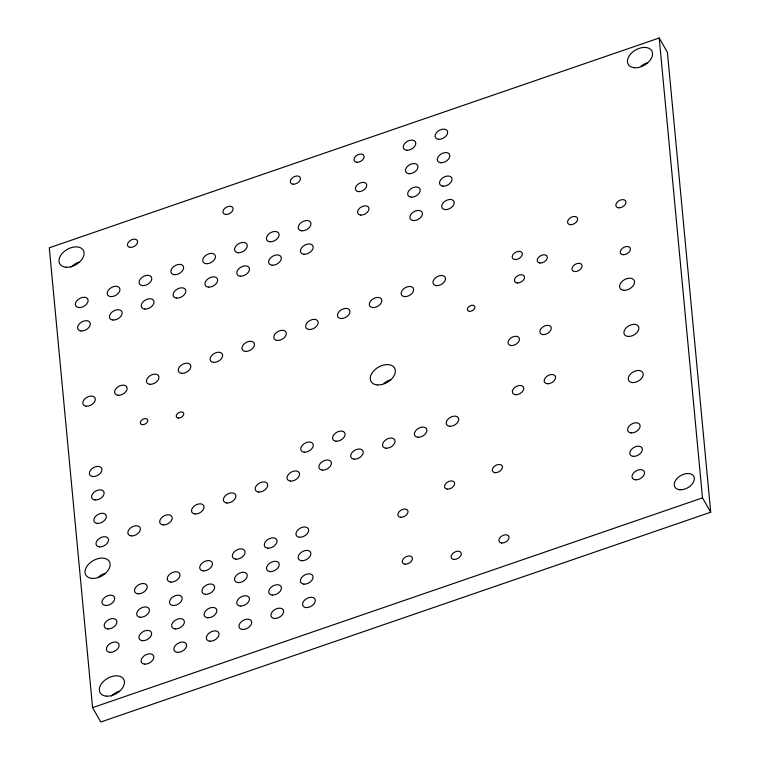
<?xml version="1.0" encoding="UTF-8"?>
<svg xmlns="http://www.w3.org/2000/svg" width="760" height="760" viewBox="0 0 760 760"><rect width="100%" height="100%" fill="white"/><g stroke="black" fill="none" stroke-linecap="round" stroke-linejoin="round"><path stroke-width="1.14" d="M659.205 38L49.295 247.779L92.578 707.645L100.795 722L710.704 512.221L667.422 52.354L659.205 38L702.487 497.876L710.704 512.221M92.578 707.645L702.487 497.876M71.041 267.102A13.575 8.797 -29.8 0 1 78.879 262.181M111.416 696.027A13.575 8.797 -29.8 0 1 119.254 691.115M641.193 66.12A13.575 8.797 -29.8 0 1 647.349 62.719M384.019 383.296A13.575 8.797 -29.8 0 1 390.165 379.895M98.781 576.774A13.575 8.797 -29.8 0 1 104.937 573.382M66.015 267.206A13.575 8.797 -29.8 0 0 84.065 252.738A13.575 8.797 -29.8 0 0 64.514 251.227A13.575 8.797 -29.8 0 0 66.015 267.206M242.516 629.489A6.897 4.465 -29.8 0 0 251.683 622.136A6.897 4.465 -29.8 0 0 241.756 621.366A6.897 4.465 -29.8 0 0 242.516 629.489M142.471 640.699A6.897 4.465 -29.8 0 0 151.639 633.346A6.897 4.465 -29.8 0 0 141.711 632.577A6.897 4.465 -29.8 0 0 142.471 640.699M106.39 696.141A13.575 8.797 -29.8 0 0 124.431 681.672A13.575 8.797 -29.8 0 0 104.88 680.153A13.575 8.797 -29.8 0 0 106.39 696.141M301.71 560.709A6.897 4.465 -29.8 0 0 310.878 553.356A6.897 4.465 -29.8 0 0 300.951 552.586A6.897 4.465 -29.8 0 0 301.71 560.709M277.295 340.461A6.783 4.398 -29.8 0 0 286.32 333.222A6.783 4.398 -29.8 0 0 276.545 332.462A6.783 4.398 -29.8 0 0 277.295 340.461M225.796 214.5A5.51 3.572 -29.8 0 0 233.12 208.63A5.51 3.572 -29.8 0 0 225.178 208.012A5.51 3.572 -29.8 0 0 225.796 214.5M628.111 336.442A8.103 5.253 -29.8 0 0 638.885 327.807A8.103 5.253 -29.8 0 0 627.218 326.895A8.103 5.253 -29.8 0 0 628.111 336.442M174.458 274.673A6.897 4.465 -29.8 0 0 183.625 267.32A6.897 4.465 -29.8 0 0 173.689 266.551A6.897 4.465 -29.8 0 0 174.458 274.673M453.976 559.455A5.51 3.572 -29.8 0 0 461.301 553.575A5.51 3.572 -29.8 0 0 453.368 552.957A5.51 3.572 -29.8 0 0 453.976 559.455M107.749 628.919A6.897 4.465 -29.8 0 0 116.916 621.566A6.897 4.465 -29.8 0 0 106.979 620.797A6.897 4.465 -29.8 0 0 107.749 628.919M633.308 456.361A6.783 4.398 -29.8 0 0 642.333 449.131A6.783 4.398 -29.8 0 0 632.558 448.372A6.783 4.398 -29.8 0 0 633.308 456.361M206.292 263.71A6.897 4.465 -29.8 0 0 215.46 256.358A6.897 4.465 -29.8 0 0 205.523 255.588A6.897 4.465 -29.8 0 0 206.292 263.71M634.486 67.745A13.575 8.797 -29.8 0 0 652.526 53.285A13.575 8.797 -29.8 0 0 632.975 51.766A13.575 8.797 -29.8 0 0 634.486 67.745M140.268 617.262A6.897 4.465 -29.8 0 0 149.435 609.909A6.897 4.465 -29.8 0 0 139.498 609.14A6.897 4.465 -29.8 0 0 140.268 617.262M303.924 584.145A6.897 4.465 -29.8 0 0 313.091 576.792A6.897 4.465 -29.8 0 0 303.154 576.023A6.897 4.465 -29.8 0 0 303.924 584.145M78.945 307.562A6.897 4.465 -29.8 0 0 88.122 300.209A6.897 4.465 -29.8 0 0 78.185 299.44A6.897 4.465 -29.8 0 0 78.945 307.562M269.962 241.784A6.897 4.465 -29.8 0 0 279.129 234.441A6.897 4.465 -29.8 0 0 269.202 233.662A6.897 4.465 -29.8 0 0 269.962 241.784M240.312 606.043A6.897 4.465 -29.8 0 0 249.48 598.7A6.897 4.465 -29.8 0 0 239.542 597.93A6.897 4.465 -29.8 0 0 240.312 606.043M413.383 220.571A6.783 4.398 -29.8 0 0 422.408 213.341A6.783 4.398 -29.8 0 0 412.632 212.582A6.783 4.398 -29.8 0 0 413.383 220.571M92.074 578.408A13.575 8.797 -29.8 0 0 110.114 563.939A13.575 8.797 -29.8 0 0 90.563 562.428A13.575 8.797 -29.8 0 0 92.074 578.408M299.506 537.263A6.897 4.465 -29.8 0 0 308.674 529.919A6.897 4.465 -29.8 0 0 298.747 529.15A6.897 4.465 -29.8 0 0 299.506 537.263M105.535 605.473A6.897 4.465 -29.8 0 0 114.712 598.13A6.897 4.465 -29.8 0 0 104.776 597.36A6.897 4.465 -29.8 0 0 105.535 605.473M238.127 252.748A6.897 4.465 -29.8 0 0 247.294 245.404A6.897 4.465 -29.8 0 0 237.367 244.625A6.897 4.465 -29.8 0 0 238.127 252.748M440.809 162.735A6.783 4.398 -29.8 0 0 449.834 155.496A6.783 4.398 -29.8 0 0 440.059 154.745A6.783 4.398 -29.8 0 0 440.809 162.735M306.128 607.582A6.897 4.465 -29.8 0 0 315.295 600.239A6.897 4.465 -29.8 0 0 305.358 599.459A6.897 4.465 -29.8 0 0 306.128 607.582M405.118 564.177A5.51 3.572 -29.8 0 0 412.442 558.306A5.51 3.572 -29.8 0 0 404.51 557.688A5.51 3.572 -29.8 0 0 405.118 564.177M400.71 517.294A5.51 3.572 -29.8 0 0 408.034 511.423A5.51 3.572 -29.8 0 0 400.092 510.806A5.51 3.572 -29.8 0 0 400.71 517.294M245.461 351.415A6.783 4.398 -29.8 0 0 254.486 344.185A6.783 4.398 -29.8 0 0 244.71 343.425A6.783 4.398 -29.8 0 0 245.461 351.415M411.179 197.134A6.783 4.398 -29.8 0 0 420.204 189.905A6.783 4.398 -29.8 0 0 410.428 189.145A6.783 4.398 -29.8 0 0 411.179 197.134M445.217 209.608A6.783 4.398 -29.8 0 0 454.242 202.379A6.783 4.398 -29.8 0 0 444.467 201.618A6.783 4.398 -29.8 0 0 445.217 209.608M372.799 307.572A6.783 4.398 -29.8 0 0 381.824 300.342A6.783 4.398 -29.8 0 0 372.048 299.582A6.783 4.398 -29.8 0 0 372.799 307.572M138.064 593.817A6.897 4.465 -29.8 0 0 147.231 586.473A6.897 4.465 -29.8 0 0 137.294 585.703A6.897 4.465 -29.8 0 0 138.064 593.817M570.37 224.684A5.51 3.572 -29.8 0 0 577.695 218.814A5.51 3.572 -29.8 0 0 569.762 218.196A5.51 3.572 -29.8 0 0 570.37 224.684M170.82 582.056A6.897 4.465 -29.8 0 0 179.987 574.702A6.897 4.465 -29.8 0 0 170.05 573.933A6.897 4.465 -29.8 0 0 170.82 582.056M112.993 320.036A6.897 4.465 -29.8 0 0 122.16 312.683A6.897 4.465 -29.8 0 0 112.223 311.913A6.897 4.465 -29.8 0 0 112.993 320.036M209.893 641.193A6.897 4.465 -29.8 0 0 219.07 633.85A6.897 4.465 -29.8 0 0 209.133 633.07A6.897 4.465 -29.8 0 0 209.893 641.193M207.689 617.756A6.897 4.465 -29.8 0 0 216.857 610.403A6.897 4.465 -29.8 0 0 206.929 609.634A6.897 4.465 -29.8 0 0 207.689 617.756M110.789 296.599A6.897 4.465 -29.8 0 0 119.956 289.247A6.897 4.465 -29.8 0 0 110.019 288.477A6.897 4.465 -29.8 0 0 110.789 296.599M144.827 309.073A6.897 4.465 -29.8 0 0 153.995 301.729A6.897 4.465 -29.8 0 0 144.058 300.951A6.897 4.465 -29.8 0 0 144.827 309.073M205.485 594.32A6.897 4.465 -29.8 0 0 214.652 586.967A6.897 4.465 -29.8 0 0 204.725 586.197A6.897 4.465 -29.8 0 0 205.485 594.32M142.623 285.637A6.897 4.465 -29.8 0 0 151.791 278.284A6.897 4.465 -29.8 0 0 141.854 277.514A6.897 4.465 -29.8 0 0 142.623 285.637M203.281 570.874A6.897 4.465 -29.8 0 0 212.448 563.531A6.897 4.465 -29.8 0 0 202.511 562.761A6.897 4.465 -29.8 0 0 203.281 570.874M86.279 406.229A6.783 4.398 -29.8 0 0 95.304 399A6.783 4.398 -29.8 0 0 85.528 398.24A6.783 4.398 -29.8 0 0 86.279 406.229M208.496 287.147A6.897 4.465 -29.8 0 0 217.664 279.803A6.897 4.465 -29.8 0 0 207.736 279.034A6.897 4.465 -29.8 0 0 208.496 287.147M304 254.258A6.897 4.465 -29.8 0 0 313.177 246.915A6.897 4.465 -29.8 0 0 303.24 246.145A6.897 4.465 -29.8 0 0 304 254.258M238.108 582.606A6.897 4.465 -29.8 0 0 247.275 575.263A6.897 4.465 -29.8 0 0 237.339 574.484A6.897 4.465 -29.8 0 0 238.108 582.606M235.894 559.17A6.897 4.465 -29.8 0 0 245.072 551.817A6.897 4.465 -29.8 0 0 235.134 551.047A6.897 4.465 -29.8 0 0 235.894 559.17M274.474 618.478A6.897 4.465 -29.8 0 0 283.651 611.135A6.897 4.465 -29.8 0 0 273.714 610.356A6.897 4.465 -29.8 0 0 274.474 618.478M270.066 571.606A6.897 4.465 -29.8 0 0 279.233 564.253A6.897 4.465 -29.8 0 0 269.306 563.483A6.897 4.465 -29.8 0 0 270.066 571.606M309.13 329.498A6.783 4.398 -29.8 0 0 318.155 322.259A6.783 4.398 -29.8 0 0 308.38 321.499A6.783 4.398 -29.8 0 0 309.13 329.498M293.142 184.214A5.51 3.572 -29.8 0 0 300.466 178.343A5.51 3.572 -29.8 0 0 292.534 177.726A5.51 3.572 -29.8 0 0 293.142 184.214M356.81 162.288A5.51 3.572 -29.8 0 0 364.144 156.417A5.51 3.572 -29.8 0 0 356.202 155.8A5.51 3.572 -29.8 0 0 356.81 162.288M618.668 207.832A5.51 3.572 -29.8 0 0 625.993 201.96A5.51 3.572 -29.8 0 0 618.061 201.343A5.51 3.572 -29.8 0 0 618.668 207.832M99.522 546.867A6.783 4.398 -29.8 0 0 108.547 539.628A6.783 4.398 -29.8 0 0 98.762 538.869A6.783 4.398 -29.8 0 0 99.522 546.867M623.077 254.714A5.51 3.572 -29.8 0 0 630.41 248.843A5.51 3.572 -29.8 0 0 622.468 248.226A5.51 3.572 -29.8 0 0 623.077 254.714M118.113 395.266A6.783 4.398 -29.8 0 0 127.139 388.037A6.783 4.398 -29.8 0 0 117.363 387.277A6.783 4.398 -29.8 0 0 118.113 395.266M408.975 173.698A6.783 4.398 -29.8 0 0 418 166.459A6.783 4.398 -29.8 0 0 408.224 165.699A6.783 4.398 -29.8 0 0 408.975 173.698M438.605 139.298A6.783 4.398 -29.8 0 0 447.63 132.059A6.783 4.398 -29.8 0 0 437.845 131.299A6.783 4.398 -29.8 0 0 438.605 139.298M406.771 150.252A6.783 4.398 -29.8 0 0 415.786 143.023A6.783 4.398 -29.8 0 0 406.011 142.262A6.783 4.398 -29.8 0 0 406.771 150.252M272.166 265.221A6.897 4.465 -29.8 0 0 281.333 257.877A6.897 4.465 -29.8 0 0 271.405 257.108A6.897 4.465 -29.8 0 0 272.166 265.221M81.159 330.999A6.897 4.465 -29.8 0 0 90.326 323.646A6.897 4.465 -29.8 0 0 80.389 322.876A6.897 4.465 -29.8 0 0 81.159 330.999M436.477 285.646A6.783 4.398 -29.8 0 0 445.502 278.416A6.783 4.398 -29.8 0 0 435.717 277.656A6.783 4.398 -29.8 0 0 436.477 285.646M340.964 318.535A6.783 4.398 -29.8 0 0 349.99 311.296A6.783 4.398 -29.8 0 0 340.214 310.545A6.783 4.398 -29.8 0 0 340.964 318.535M404.633 296.609A6.783 4.398 -29.8 0 0 413.659 289.38A6.783 4.398 -29.8 0 0 403.883 288.62A6.783 4.398 -29.8 0 0 404.633 296.609M213.626 362.377A6.783 4.398 -29.8 0 0 222.651 355.148A6.783 4.398 -29.8 0 0 212.876 354.388A6.783 4.398 -29.8 0 0 213.626 362.377M517.237 282.967A5.51 3.572 -29.8 0 0 524.561 277.096A5.51 3.572 -29.8 0 0 516.629 276.478A5.51 3.572 -29.8 0 0 517.237 282.967M543.058 334.599A6.204 4.019 -29.8 0 0 551.304 327.988A6.204 4.019 -29.8 0 0 542.364 327.294A6.204 4.019 -29.8 0 0 543.058 334.599M515.033 259.521A5.51 3.572 -29.8 0 0 522.357 253.65A5.51 3.572 -29.8 0 0 514.425 253.032A5.51 3.572 -29.8 0 0 515.033 259.521M360.753 215.089A6.204 4.019 -29.8 0 0 368.999 208.477A6.204 4.019 -29.8 0 0 360.069 207.784A6.204 4.019 -29.8 0 0 360.753 215.089M443.013 186.171A6.783 4.398 -29.8 0 0 452.038 178.942A6.783 4.398 -29.8 0 0 442.263 178.182A6.783 4.398 -29.8 0 0 443.013 186.171M240.331 276.184A6.897 4.465 -29.8 0 0 249.498 268.841A6.897 4.465 -29.8 0 0 239.571 268.071A6.897 4.465 -29.8 0 0 240.331 276.184M301.796 230.821A6.897 4.465 -29.8 0 0 310.963 223.478A6.897 4.465 -29.8 0 0 301.036 222.708A6.897 4.465 -29.8 0 0 301.796 230.821M501.733 543.01A5.51 3.572 -29.8 0 0 509.058 537.13A5.51 3.572 -29.8 0 0 501.115 536.522A5.51 3.572 -29.8 0 0 501.733 543.01M447.355 489.136A5.51 3.572 -29.8 0 0 454.689 483.265A5.51 3.572 -29.8 0 0 446.747 482.647A5.51 3.572 -29.8 0 0 447.355 489.136M144.675 664.135A6.897 4.465 -29.8 0 0 153.843 656.792A6.897 4.465 -29.8 0 0 143.916 656.013A6.897 4.465 -29.8 0 0 144.675 664.135M495.111 472.691A5.51 3.572 -29.8 0 0 502.436 466.82A5.51 3.572 -29.8 0 0 494.503 466.203A5.51 3.572 -29.8 0 0 495.111 472.691M176.662 298.11A6.897 4.465 -29.8 0 0 185.829 290.767A6.897 4.465 -29.8 0 0 175.902 289.988A6.897 4.465 -29.8 0 0 176.662 298.11M131.357 535.904A6.783 4.398 -29.8 0 0 140.382 528.665A6.783 4.398 -29.8 0 0 130.606 527.906A6.783 4.398 -29.8 0 0 131.357 535.904M163.191 524.942A6.783 4.398 -29.8 0 0 172.216 517.702A6.783 4.398 -29.8 0 0 162.441 516.942A6.783 4.398 -29.8 0 0 163.191 524.942M195.025 513.978A6.783 4.398 -29.8 0 0 204.05 506.739A6.783 4.398 -29.8 0 0 194.275 505.989A6.783 4.398 -29.8 0 0 195.025 513.978M540.008 263.026A5.51 3.572 -29.8 0 0 547.342 257.146A5.51 3.572 -29.8 0 0 539.4 256.538A5.51 3.572 -29.8 0 0 540.008 263.026M226.86 503.015A6.783 4.398 -29.8 0 0 235.885 495.786A6.783 4.398 -29.8 0 0 226.109 495.026A6.783 4.398 -29.8 0 0 226.86 503.015M258.695 492.053A6.783 4.398 -29.8 0 0 267.719 484.823A6.783 4.398 -29.8 0 0 257.944 484.063A6.783 4.398 -29.8 0 0 258.695 492.053M449.711 426.274A6.783 4.398 -29.8 0 0 458.736 419.045A6.783 4.398 -29.8 0 0 448.96 418.285A6.783 4.398 -29.8 0 0 449.711 426.274M97.308 523.422A6.783 4.398 -29.8 0 0 106.334 516.192A6.783 4.398 -29.8 0 0 96.558 515.432A6.783 4.398 -29.8 0 0 97.308 523.422M95.105 499.985A6.783 4.398 -29.8 0 0 104.129 492.756A6.783 4.398 -29.8 0 0 94.354 491.995A6.783 4.398 -29.8 0 0 95.105 499.985M92.901 476.548A6.783 4.398 -29.8 0 0 101.925 469.309A6.783 4.398 -29.8 0 0 92.15 468.559A6.783 4.398 -29.8 0 0 92.901 476.548M304.247 452.171A6.783 4.398 -29.8 0 0 313.272 444.942A6.783 4.398 -29.8 0 0 303.487 444.182A6.783 4.398 -29.8 0 0 304.247 452.171M181.792 373.34A6.783 4.398 -29.8 0 0 190.817 366.111A6.783 4.398 -29.8 0 0 181.032 365.351A6.783 4.398 -29.8 0 0 181.792 373.34M149.957 384.303A6.783 4.398 -29.8 0 0 158.973 377.074A6.783 4.398 -29.8 0 0 149.197 376.314A6.783 4.398 -29.8 0 0 149.957 384.303M336.081 441.208A6.783 4.398 -29.8 0 0 345.106 433.979A6.783 4.398 -29.8 0 0 335.331 433.219A6.783 4.398 -29.8 0 0 336.081 441.208M358.549 191.643A6.204 4.019 -29.8 0 0 366.795 185.031A6.204 4.019 -29.8 0 0 357.856 184.338A6.204 4.019 -29.8 0 0 358.549 191.643M177.431 652.375A6.897 4.465 -29.8 0 0 186.599 645.021A6.897 4.465 -29.8 0 0 176.671 644.252A6.897 4.465 -29.8 0 0 177.431 652.375M175.227 628.928A6.897 4.465 -29.8 0 0 184.395 621.585A6.897 4.465 -29.8 0 0 174.468 620.815A6.897 4.465 -29.8 0 0 175.227 628.928M173.023 605.492A6.897 4.465 -29.8 0 0 182.191 598.149A6.897 4.465 -29.8 0 0 172.263 597.379A6.897 4.465 -29.8 0 0 173.023 605.492M272.27 595.042A6.897 4.465 -29.8 0 0 281.438 587.689A6.897 4.465 -29.8 0 0 271.51 586.919A6.897 4.465 -29.8 0 0 272.27 595.042M267.862 548.159A6.897 4.465 -29.8 0 0 277.029 540.816A6.897 4.465 -29.8 0 0 267.092 540.047A6.897 4.465 -29.8 0 0 267.862 548.159M386.042 448.2A6.783 4.398 -29.8 0 0 395.067 440.971A6.783 4.398 -29.8 0 0 385.282 440.211A6.783 4.398 -29.8 0 0 386.042 448.2M417.876 437.237A6.783 4.398 -29.8 0 0 426.901 430.008A6.783 4.398 -29.8 0 0 417.126 429.248A6.783 4.398 -29.8 0 0 417.876 437.237M631.104 432.924A6.783 4.398 -29.8 0 0 640.129 425.695A6.783 4.398 -29.8 0 0 630.353 424.935A6.783 4.398 -29.8 0 0 631.104 432.924M623.77 290.301A8.103 5.253 -29.8 0 0 634.543 281.666A8.103 5.253 -29.8 0 0 622.877 280.753A8.103 5.253 -29.8 0 0 623.77 290.301M109.953 652.356A6.897 4.465 -29.8 0 0 119.12 645.003A6.897 4.465 -29.8 0 0 109.183 644.233A6.897 4.465 -29.8 0 0 109.953 652.356M511.214 345.562A6.204 4.019 -29.8 0 0 519.469 338.95A6.204 4.019 -29.8 0 0 510.53 338.257A6.204 4.019 -29.8 0 0 511.214 345.562M130.283 247.389A5.51 3.572 -29.8 0 0 137.617 241.518A5.51 3.572 -29.8 0 0 129.675 240.901A5.51 3.572 -29.8 0 0 130.283 247.389M515.527 394.725A6.204 4.019 -29.8 0 0 523.773 388.113A6.204 4.019 -29.8 0 0 514.833 387.419A6.204 4.019 -29.8 0 0 515.527 394.725M469.48 311.344A4.075 2.641 -29.8 0 0 474.895 307.012A4.075 2.641 -29.8 0 0 469.034 306.555A4.075 2.641 -29.8 0 0 469.48 311.344M377.302 384.921A13.575 8.797 -29.8 0 0 395.352 370.462A13.575 8.797 -29.8 0 0 375.801 368.942A13.575 8.797 -29.8 0 0 377.302 384.921M679.867 489.753A10.858 7.039 -29.8 0 0 694.308 478.183A10.858 7.039 -29.8 0 0 678.661 476.976A10.858 7.039 -29.8 0 0 679.867 489.753M322.363 470.126A6.783 4.398 -29.8 0 0 331.388 462.897A6.783 4.398 -29.8 0 0 321.613 462.137A6.783 4.398 -29.8 0 0 322.363 470.126M142.415 424.678A4.075 2.641 -29.8 0 0 147.829 420.346A4.075 2.641 -29.8 0 0 141.968 419.89A4.075 2.641 -29.8 0 0 142.415 424.678M178.343 418.028A4.075 2.641 -29.8 0 0 183.758 413.687A4.075 2.641 -29.8 0 0 177.897 413.231A4.075 2.641 -29.8 0 0 178.343 418.028M632.453 382.574A8.103 5.253 -29.8 0 0 643.226 373.939A8.103 5.253 -29.8 0 0 631.56 373.036A8.103 5.253 -29.8 0 0 632.453 382.574M547.361 383.762A6.204 4.019 -29.8 0 0 555.607 377.15A6.204 4.019 -29.8 0 0 546.668 376.456A6.204 4.019 -29.8 0 0 547.361 383.762M635.521 479.807A6.783 4.398 -29.8 0 0 644.547 472.568A6.783 4.398 -29.8 0 0 634.771 471.808A6.783 4.398 -29.8 0 0 635.521 479.807M574.778 271.558A5.51 3.572 -29.8 0 0 582.112 265.687A5.51 3.572 -29.8 0 0 574.17 265.069A5.51 3.572 -29.8 0 0 574.778 271.558M354.207 459.163A6.783 4.398 -29.8 0 0 363.223 451.934A6.783 4.398 -29.8 0 0 353.447 451.174A6.783 4.398 -29.8 0 0 354.207 459.163M290.529 481.089A6.783 4.398 -29.8 0 0 299.554 473.86A6.783 4.398 -29.8 0 0 289.778 473.1A6.783 4.398 -29.8 0 0 290.529 481.089"/></g></svg>
